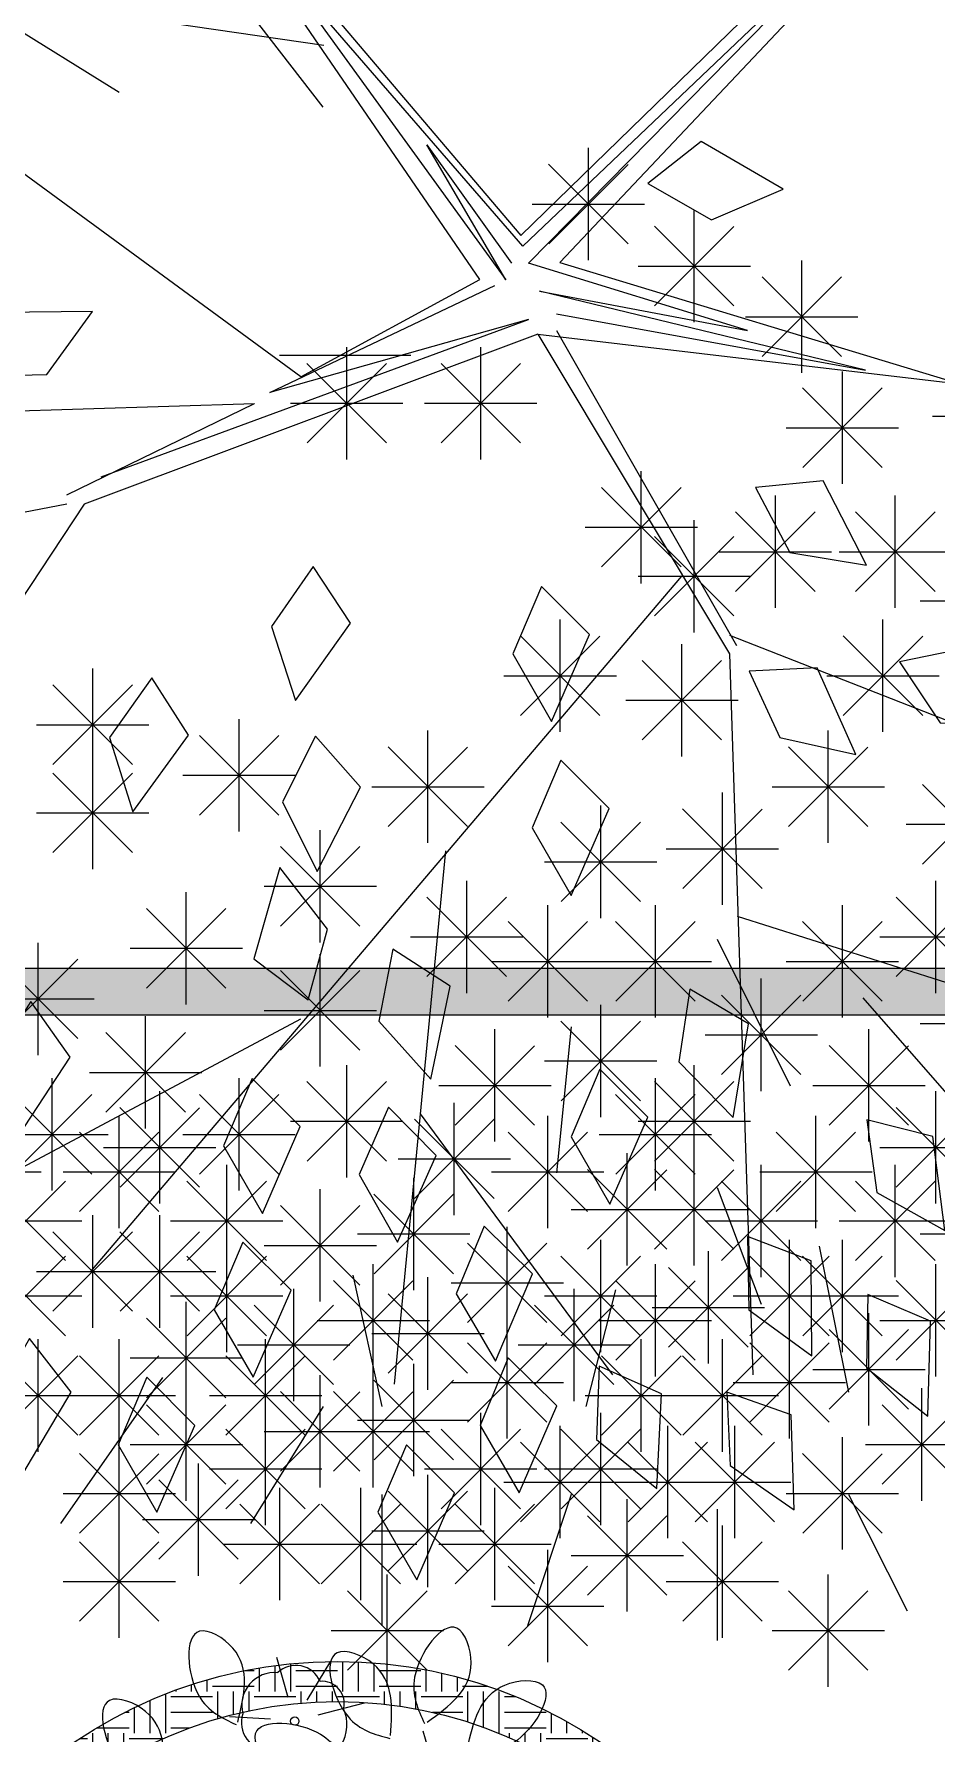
# Model space of a CAD drawing. Header units: metres. Extents: x 1769 to 3632, y 809 to 2652.
# Drawn here: x 2702.437 to 2703.014, y 1802.462 to 1803.548 of the extents above; entities that cross this region are included whole.
import ezdxf

# ---------------------------------------------------------------- set-up
doc = ezdxf.new("R2010")
doc.units = ezdxf.units.M
doc.header["$LTSCALE"] = 10
doc.layers.add('L-PLNT', color=66, linetype='Continuous')
doc.layers.add('L-PLNT-TREE', color=66, linetype='Continuous')

# ---------------------------------------------------------------- blocks, each defined once
blk = doc.blocks.new('A$Cdb7565ea')
at = {"layer": 'L-PLNT'}
h = blk.add_hatch(dxfattribs=at)
h.set_pattern_fill('EARTH', color=34, scale=0.0042)
edge = h.paths.add_edge_path()
edge.add_arc((0.3, 0.3), 0.3, 0, 360)
edge = h.paths.add_edge_path(flags=17)
edge.add_arc((0.3, 0.3), 0.2743, 0, 360)
at = {"layer": 'L-PLNT', "color": 34}
for radius in [0.3, 0.2743]:
    blk.add_circle((0.3, 0.3), radius, dxfattribs=at)
blk = doc.blocks.new('lantana')
at = {"layer": 'L-PLNT', "color": 40}
for p, q in [((1016.0248, 124.584), (1016.0175, 124.6097)), ((1016.0369, 124.5824), (1016.0521, 124.6072)), ((1016.044, 124.573), (1016.0736, 124.5807)), ((1016.0134, 124.5701), (1015.9872, 124.5716)), ((1016.0602, 124.5768), (1016.0602, 124.5768)), ((1016.0602, 124.5768), (1016.0602, 124.5768)), ((1016.1171, 124.542), (1016.1112, 124.5626))]:
    blk.add_line(p, q, dxfattribs=at)
blk.add_circle((1016.029, 124.569), 0.00272, dxfattribs=at)
for centre, radius, start, end in [((1016.0297, 124.5877), 0.0169, 23.3985, 133.3985), ((1016.0162, 124.5789), 0.0211, 84.6808, 194.6808), ((1016.0466, 124.5803), 0.0141, 345.5554, 95.5554), ((1016.0127, 124.568), 0.0178, 161.6569, 271.6569), ((1016.0372, 124.5666), 0.0252, 273.8645, 23.8645)]:
    blk.add_arc(centre, radius, start, end, dxfattribs=at)
at = {"layer": 'L-PLNT', "color": 104, "ltscale": 0.3}
for points in [[(1015.9925, 124.5683), (1015.9895, 124.6155), (1015.9681, 124.6264), (1015.9678, 124.585), (1015.9916, 124.5667)], [(1016.1137, 124.5683), (1016.1419, 124.6062), (1016.1326, 124.6284), (1016.1057, 124.597), (1016.112, 124.5675)], [(1016.0903, 124.5597), (1016.0791, 124.6056), (1016.0561, 124.6126), (1016.0631, 124.5718), (1016.0898, 124.5579)], [(1016.1394, 124.5513), (1016.1633, 124.592), (1016.1874, 124.5921), (1016.169, 124.5551), (1016.1394, 124.5494)], [(1015.9448, 124.5293), (1015.9336, 124.5752), (1015.9106, 124.5822), (1015.9176, 124.5414), (1015.9443, 124.5275)], [(1016.0617, 124.5358), (1016.0146, 124.5395), (1016.004, 124.5611), (1016.0454, 124.5607), (1016.0634, 124.5366)]]:
    blk.add_spline(points, degree=3, dxfattribs=at)
blk = doc.blocks.new('A$C6f957e21')
at = {"layer": 'L-PLNT'}
h = blk.add_hatch(dxfattribs=at)
h.set_pattern_fill('DASH', color=34, scale=0.003)
h.paths.add_polyline_path([(0, 1), (1, 1), (1, 0), (0, 0)])
h.paths.add_polyline_path([(0.97, 0.03), (0.03, 0.03), (0.03, 0.97), (0.97, 0.97)], flags=16)
at = {"layer": 'L-PLNT', "color": 34}
for points in [[(0, 1), (1, 1), (1, 0), (0, 0)], [(0.97, 0.03), (0.03, 0.03), (0.03, 0.97), (0.97, 0.97)]]:
    blk.add_lwpolyline(points, close=True, dxfattribs=at)
blk = doc.blocks.new('tronco')
at = {"layer": 'L-PLNT-TREE', "color": 44}
for p, q in [((24.775, 2.156), (21.295, 7.227)), ((21.295, 7.227), (25.21, 2.622)), ((25.21, 2.622), (28.917, 6.232)), ((28.993, 6.093), (25.23, 2.51)), ((25.29, 2.329), (28.993, 6.093)), ((25.624, 2.338), (29.173, 6.094)), ((23.117, 4.642), (14.252, 5.934)), ((25.23, 2.51), (22.541, 5.614)), ((22.541, 5.614), (25.049, 2.152)), ((22.87, 1.122), (18.063, 4.642)), ((25.049, 2.152), (24.212, 3.585)), ((24.212, 3.585), (25.109, 2.329)), ((27.617, 1.613), (25.29, 2.329)), ((25.624, 2.338), (29.829, 1.062)), ((22.541, 0.956), (24.932, 2.092)), ((22.87, 1.122), (24.775, 2.156)), ((25.407, 2.031), (27.617, 1.613)), ((28.873, 1.194), (25.407, 2.031)), ((20.75, 0.059), (25.29, 1.733)), ((25.29, 1.733), (22.541, 0.956)), ((25.588, 1.79), (28.873, 1.194)), ((25.391, 1.575), (20.568, -0.231)), ((25.391, 1.575), (27.426, -1.821)), ((25.391, 1.575), (29.746, 1.062)), ((25.588, 1.613), (27.5, -1.732)), ((13.506, 0.565), (22.38, 0.838)), ((20.383, -0.131), (22.38, 0.838)), ((20.383, -0.23), (14.169, -1.424)), ((20.568, -0.231), (16.82, -5.898)), ((26.916, -0.993), (20.632, -8.383)), ((27.426, -1.622), (35.049, -4.605)), ((27.426, -1.821), (27.675, -9.477)), ((24.408, -3.911), (23.863, -9.577)), ((27.509, -4.605), (33.143, -6.395)), ((22.869, -5.699), (19.14, -7.687)), ((24.139, -6.705), (26.183, -9.477))]:
    blk.add_line(p, q, dxfattribs=at)
blk = doc.blocks.new('hojas')
at = {"layer": 'L-PLNT-TREE', "color": 60}
for p, q in [((-16.952, 5.5102), (-16.952, 6.1444)), ((-16.2477, 5.4401), (-16.0374, 6.0743)), ((-15.333, 5.4401), (-15.333, 6.0743)), ((-17.5862, 5.4401), (-17.8698, 6.0011)), ((-15.0495, 5.0162), (-14.6989, 5.5803)), ((-14.2751, 4.876), (-13.7811, 5.5803)), ((-16.4612, 4.4522), (-16.3179, 5.0162)), ((-15.1928, 4.382), (-15.333, 5.0162)), ((-17.446, 4.2418), (-17.5862, 4.9461)), ((-16.952, 3.9582), (-17.1655, 4.5223)), ((-16.2477, 3.1838), (-16.1776, 3.8881)), ((-17.6563, 3.0435), (-18.1503, 3.6076)), ((-16.952, 2.76), (-17.3057, 3.4673)), ((-15.4733, -0.0574), (-14.8391, -0.0574)), ((-15.0495, -1.2556), (-14.5586, -1.8898)), ((-14.0647, -1.3258), (-13.5006, -1.6764))]:
    blk.add_line(p, q, dxfattribs=at)
blk = doc.blocks.new('hojas3')
at = {"layer": 'L-PLNT-TREE', "color": 60}
for p, q in [((-19.7862, 3.0154), (-19.7862, 2.473)), ((-20.3848, 2.8195), (-20.3848, 2.2771)), ((-20.0225, 2.8195), (-20.0225, 2.2771)), ((-20.8653, 2.7599), (-20.8653, 2.2174)), ((-20.5766, 2.3565), (-20.1928, 2.7403)), ((-20.5766, 2.74), (-20.1931, 2.3565)), ((-20.2143, 2.3565), (-19.8305, 2.7403)), ((-20.2143, 2.74), (-19.8307, 2.3565)), ((-18.9513, 2.7599), (-18.9513, 2.2174)), ((-21.0571, 2.2969), (-20.6733, 2.6807)), ((-21.0571, 2.6804), (-20.6736, 2.2969)), ((-19.605, 2.6917), (-19.605, 2.1493)), ((-19.143, 2.2969), (-18.7592, 2.6807)), ((-19.143, 2.6804), (-18.7595, 2.2969)), ((-19.7968, 2.2287), (-19.413, 2.6126)), ((-19.7968, 2.6123), (-19.4133, 2.2287)), ((-21.1365, 2.4886), (-20.5941, 2.4886)), ((-20.2667, 2.4958), (-20.2667, 1.9534)), ((-19.2225, 2.4886), (-18.6801, 2.4886)), ((-18.0533, 2.4958), (-18.0533, 1.9534)), ((-17.628, 2.4958), (-17.628, 1.9534)), ((-20.4585, 2.0328), (-20.0746, 2.4166)), ((-20.4585, 2.4164), (-20.0749, 2.0328)), ((-19.8763, 2.4205), (-19.3338, 2.4205)), ((-18.2451, 2.0328), (-17.8612, 2.4166)), ((-18.2451, 2.4164), (-17.8615, 2.0328)), ((-17.8197, 2.0328), (-17.4359, 2.4166)), ((-17.8197, 2.4164), (-17.4362, 2.0328)), ((-21.3379, 2.368), (-21.3379, 1.8256)), ((-20.8653, 2.368), (-20.8653, 1.8256)), ((-19.7862, 2.368), (-19.7862, 1.8256)), ((-21.0571, 1.905), (-20.6733, 2.2889)), ((-21.0571, 2.2886), (-20.6736, 1.905)), ((-20.5379, 2.2246), (-19.9955, 2.2246)), ((-19.978, 1.905), (-19.5941, 2.2889)), ((-19.978, 2.2886), (-19.5944, 1.905)), ((-19.3057, 2.2403), (-19.3057, 1.6978)), ((-18.3245, 2.2246), (-17.7821, 2.2246)), ((-17.8992, 2.2246), (-17.3567, 2.2246)), ((-20.2667, 2.1721), (-20.2667, 1.6297)), ((-19.6681, 2.1721), (-19.6681, 1.6297)), ((-19.4975, 1.7773), (-19.1137, 2.1611)), ((-19.4975, 2.1608), (-19.1139, 1.7773)), ((-21.1365, 2.0968), (-20.5941, 2.0968)), ((-20.4585, 2.0927), (-20.0749, 1.7091)), ((-20.0574, 2.0968), (-19.515, 2.0968)), ((-19.8598, 1.7091), (-19.476, 2.093)), ((-19.8598, 2.0927), (-19.4763, 1.7091)), ((-19.5769, 1.9691), (-19.0345, 1.9691)), ((-18.7071, 2.0444), (-18.7071, 1.5019)), ((-20.5379, 1.9009), (-19.9955, 1.9009)), ((-19.9393, 1.9009), (-19.3968, 1.9009)), ((-18.8989, 1.5814), (-18.515, 1.9652)), ((-18.8989, 1.9649), (-18.5153, 1.5814)), ((-20.0225, 1.8484), (-20.0225, 1.306)), ((-21.3729, 1.7731), (-20.8304, 1.7731)), ((-20.9554, 1.7731), (-20.413, 1.7731)), ((-20.2143, 1.3855), (-19.8305, 1.7693)), ((-20.2143, 1.769), (-19.8307, 1.3855)), ((-19.605, 1.7888), (-19.605, 1.2464)), ((-18.9783, 1.7731), (-18.4359, 1.7731)), ((-17.8721, 1.7888), (-17.8721, 1.2464)), ((-19.7968, 1.3258), (-19.413, 1.7097)), ((-19.7968, 1.7094), (-19.4133, 1.3258)), ((-18.0639, 1.3258), (-17.6801, 1.7097)), ((-18.0639, 1.7094), (-17.6804, 1.3258)), ((-20.2937, 1.5772), (-19.7513, 1.5772)), ((-19.8763, 1.5176), (-19.3338, 1.5176)), ((-18.1434, 1.5176), (-17.6009, 1.5176)), ((-20.1407, 1.397), (-20.1407, 0.8546)), ((-19.0064, 1.397), (-19.0064, 0.8546)), ((-18.4078, 1.397), (-18.4078, 0.8546)), ((-19.1982, 0.934), (-18.8143, 1.3178)), ((-19.1982, 1.3176), (-18.8146, 0.934)), ((-18.5995, 0.934), (-18.2157, 1.3178)), ((-18.5995, 1.3176), (-18.216, 0.934)), ((-19.542, 1.2692), (-19.542, 0.7268)), ((-16.0762, 1.2692), (-16.0762, 0.7268)), ((-19.7338, 0.8062), (-19.35, 1.1901)), ((-19.7338, 1.1898), (-19.3503, 0.8062)), ((-16.268, 0.8062), (-15.8842, 1.1901)), ((-16.268, 1.1898), (-15.8845, 0.8062)), ((-19.2776, 1.1258), (-18.7352, 1.1258)), ((-18.679, 1.1258), (-18.1366, 1.1258)), ((-19.8132, 0.998), (-19.2708, 0.998)), ((-16.3474, 0.998), (-15.805, 0.998)), ((-20.0855, 0.9455), (-20.0855, 0.4031)), ((-20.2773, 0.4826), (-19.8935, 0.8664)), ((-20.2773, 0.8661), (-19.8938, 0.4826)), ((-17.9273, 0.8774), (-17.9273, 0.335)), ((-19.7232, 0.7496), (-19.7232, 0.2072)), ((-18.1191, 0.4144), (-17.7352, 0.7982)), ((-18.1191, 0.798), (-17.7355, 0.4144)), ((-19.915, 0.2866), (-19.5311, 0.6705)), ((-19.915, 0.6702), (-19.5314, 0.2866)), ((-18.6519, 0.69), (-18.6519, 0.1476)), ((-18.8437, 0.227), (-18.4599, 0.6109)), ((-18.8437, 0.6106), (-18.4602, 0.227)), ((-18.1985, 0.6062), (-17.6561, 0.6062)), ((-16.0762, 0.6219), (-16.0762, 0.0794)), ((-19.3687, 0.5537), (-19.3687, 0.0113)), ((-16.268, 0.1589), (-15.8842, 0.5427)), ((-16.268, 0.5424), (-15.8845, 0.1589)), ((-19.9944, 0.4784), (-19.452, 0.4784)), ((-19.5605, 0.0907), (-19.1767, 0.4746)), ((-19.5605, 0.4743), (-19.177, 0.0907)), ((-18.9232, 0.4188), (-18.3807, 0.4188)), ((-16.3474, 0.3507), (-15.805, 0.3507)), ((-19.7862, 0.2982), (-19.7862, -0.2442)), ((-19.64, 0.2825), (-19.0975, 0.2825)), ((-18.7701, 0.2982), (-18.7701, -0.2442)), ((-19.978, -0.1648), (-19.5941, 0.219)), ((-19.978, 0.2187), (-19.5944, -0.1648)), ((-18.9619, -0.1648), (-18.578, 0.219)), ((-18.9619, 0.2187), (-18.5783, -0.1648)), ((-17.3917, 0.2386), (-17.3917, -0.3039)), ((-17.5834, -0.2244), (-17.1996, 0.1594)), ((-17.5834, 0.1591), (-17.1999, -0.2244)), ((-15.1153, 0.1023), (-15.1153, -0.4402)), ((-20.0574, 0.027), (-19.515, 0.027)), ((-19.2506, 0.0426), (-19.2506, -0.4998)), ((-19.0413, 0.027), (-18.4989, 0.027)), ((-18.2896, 0.0426), (-18.2896, -0.4998)), ((-15.307, -0.3607), (-14.9232, 0.0231)), ((-15.307, 0.0228), (-14.9235, -0.3607)), ((-19.4424, -0.4203), (-19.0585, -0.0365)), ((-19.4424, -0.0368), (-19.0588, -0.4203)), ((-18.4814, -0.4203), (-18.0976, -0.0365)), ((-18.4814, -0.0368), (-18.0978, -0.4203)), ((-17.6629, -0.0327), (-17.1204, -0.0327)), ((-19.9674, -0.0851), (-19.9674, -0.6275)), ((-16.6749, -0.1533), (-16.6749, -0.6957)), ((-20.1592, -0.5481), (-19.7753, -0.1643)), ((-20.1592, -0.1646), (-19.7756, -0.5481)), ((-19.605, -0.2214), (-19.605, -0.7638)), ((-19.5218, -0.2286), (-18.9794, -0.2286)), ((-18.7701, -0.2214), (-18.7701, -0.7638)), ((-18.5608, -0.2286), (-18.0184, -0.2286)), ((-16.8666, -0.6163), (-16.4828, -0.2324)), ((-16.8666, -0.2327), (-16.4831, -0.6163)), ((-15.3865, -0.1689), (-14.844, -0.1689)), ((-19.7968, -0.6844), (-19.413, -0.3006)), ((-19.7968, -0.3008), (-19.4133, -0.6844)), ((-18.9619, -0.6844), (-18.578, -0.3006)), ((-18.9619, -0.3008), (-18.5783, -0.6844)), ((-20.2386, -0.3563), (-19.6962, -0.3563)), ((-19.9674, -0.4088), (-19.9674, -0.9512)), ((-19.542, -0.4088), (-19.542, -0.9512)), ((-17.5098, -0.3492), (-17.5098, -0.8916)), ((-16.9112, -0.4088), (-16.9112, -0.9512)), ((-15.4146, -0.4088), (-15.4146, -0.9512)), ((-20.1592, -0.8718), (-19.7753, -0.488)), ((-20.1592, -0.4882), (-19.7756, -0.8718)), ((-19.7338, -0.8718), (-19.35, -0.488)), ((-19.7338, -0.4882), (-19.3503, -0.8718)), ((-17.7016, -0.8122), (-17.3177, -0.4283)), ((-17.7016, -0.4286), (-17.318, -0.8122)), ((-17.1029, -0.8718), (-16.7191, -0.488)), ((-17.1029, -0.4882), (-16.7194, -0.8718)), ((-16.9461, -0.4245), (-16.4037, -0.4245)), ((-15.6064, -0.8718), (-15.2225, -0.488)), ((-15.6064, -0.4882), (-15.2228, -0.8718)), ((-19.8763, -0.4926), (-19.3338, -0.4926)), ((-19.0413, -0.4926), (-18.4989, -0.4926)), ((-18.2266, -0.5451), (-18.2266, -1.0875)), ((-18.4184, -1.0081), (-18.0345, -0.6242)), ((-18.4184, -0.6245), (-18.0348, -1.0081)), ((-17.781, -0.6204), (-17.2386, -0.6204)), ((-20.2386, -0.68), (-19.6962, -0.68)), ((-19.8132, -0.68), (-19.2708, -0.68)), ((-17.1824, -0.68), (-16.64, -0.68)), ((-15.6858, -0.68), (-15.1434, -0.68)), ((-18.4978, -0.8163), (-17.9554, -0.8163)), ((-16.793, -0.8006), (-16.793, -1.343)), ((-16.9848, -1.2636), (-16.601, -0.8798)), ((-16.9848, -0.8801), (-16.6012, -1.2636)), ((-15.6588, -0.9284), (-15.6588, -1.4708)), ((-17.9273, -1.0562), (-17.9273, -1.5986)), ((-15.8505, -1.3914), (-15.4667, -1.0075)), ((-15.8505, -1.0078), (-15.467, -1.3914)), ((-18.7701, -1.1243), (-18.7701, -1.6667)), ((-18.1191, -1.5191), (-17.7352, -1.1353)), ((-18.1191, -1.1356), (-17.7355, -1.5191)), ((-17.0642, -1.0718), (-16.5218, -1.0718)), ((-16.1944, -1.1243), (-16.1944, -1.6667)), ((-18.9619, -1.5873), (-18.578, -1.2035)), ((-18.9619, -1.2037), (-18.5783, -1.5873)), ((-16.3862, -1.5873), (-16.0023, -1.2035)), ((-16.3862, -1.2037), (-16.0026, -1.5873)), ((-15.93, -1.1996), (-15.3875, -1.1996)), ((-18.1985, -1.3274), (-17.6561, -1.3274)), ((-17.3917, -1.3202), (-17.3917, -1.8626)), ((-16.793, -1.3798), (-16.793, -1.9223)), ((-19.0413, -1.3955), (-18.4989, -1.3955)), ((-17.5834, -1.7832), (-17.1996, -1.3994)), ((-17.5834, -1.3996), (-17.1999, -1.7832)), ((-16.9848, -1.8428), (-16.601, -1.459)), ((-16.9848, -1.4593), (-16.6012, -1.8428)), ((-16.4656, -1.3955), (-15.9232, -1.3955)), ((-17.6629, -1.5914), (-17.1204, -1.5914)), ((-18.8437, -2.0387), (-18.4599, -1.6549)), ((-18.8437, -1.6552), (-18.4602, -2.0387)), ((-17.0642, -1.6511), (-16.5218, -1.6511)), ((-17.0293, -1.7717), (-17.0293, -2.3141)), ((-18.9232, -1.847), (-18.3807, -1.847)), ((-16.1392, -1.8313), (-16.1392, -2.3737))]:
    blk.add_line(p, q, dxfattribs=at)
at = {"layer": 'L-PLNT-TREE', "color": 68}
for p, q in [((-21.7633, 2.368), (-21.7633, 1.8256)), ((-21.9551, 1.905), (-21.5712, 2.2889)), ((-21.9551, 2.2886), (-21.5715, 1.905)), ((-21.5297, 1.905), (-21.1459, 2.2889)), ((-21.5297, 2.2886), (-21.1462, 1.905)), ((-22.0345, 2.0968), (-21.4921, 2.0968)), ((-21.6092, 2.0968), (-21.0667, 2.0968)), ((-20.4585, 1.7091), (-20.0746, 2.093)), ((-21.464, 1.9847), (-21.464, 1.4423)), ((-21.1016, 2.0444), (-21.1016, 1.5019)), ((-20.6842, 2.0444), (-20.6842, 1.5019)), ((-21.6557, 1.5217), (-21.2719, 1.9056)), ((-21.6557, 1.9053), (-21.2722, 1.5217)), ((-21.2934, 1.5814), (-20.9096, 1.9652)), ((-21.2934, 1.9649), (-20.9099, 1.5814)), ((-20.8759, 1.5814), (-20.4921, 1.9652)), ((-20.8759, 1.9649), (-20.4924, 1.5814)), ((-20.3848, 1.8484), (-20.3848, 1.306)), ((-20.5766, 1.3855), (-20.1928, 1.7693)), ((-20.5766, 1.769), (-20.1931, 1.3855)), ((-21.7352, 1.7135), (-21.1928, 1.7135)), ((-21.2198, 1.661), (-21.2198, 1.1186)), ((-20.8653, 1.661), (-20.8653, 1.1186)), ((-21.5821, 1.5929), (-21.5821, 1.0505)), ((-21.4116, 1.1981), (-21.0277, 1.5819)), ((-21.4116, 1.5816), (-21.028, 1.1981)), ((-21.0571, 1.1981), (-20.6733, 1.5819)), ((-21.0571, 1.5816), (-20.6736, 1.1981)), ((-20.6561, 1.5772), (-20.1136, 1.5772)), ((-21.7739, 1.1299), (-21.3901, 1.5138)), ((-21.7739, 1.5135), (-21.3903, 1.1299)), ((-20.6212, 1.5248), (-20.6212, 0.9823)), ((-21.0386, 1.397), (-21.0386, 0.8546)), ((-20.8129, 1.0618), (-20.4291, 1.4456)), ((-20.8129, 1.4453), (-20.4294, 1.0618)), ((-21.8533, 1.3217), (-21.3109, 1.3217)), ((-21.491, 1.3898), (-20.9486, 1.3898)), ((-21.2304, 0.934), (-20.8466, 1.3178)), ((-21.2304, 1.3176), (-20.8468, 0.934)), ((-21.1365, 1.3898), (-20.5941, 1.3898)), ((-20.3324, 0.934), (-19.9486, 1.3178)), ((-20.3324, 1.3176), (-19.9489, 0.934)), ((-20.8924, 1.2535), (-20.3499, 1.2535)), ((-21.5821, 1.2011), (-21.5821, 0.6587)), ((-21.9996, 1.0733), (-21.9996, 0.5309)), ((-21.7739, 0.7381), (-21.3901, 1.1219)), ((-21.7739, 1.1216), (-21.3903, 0.7381)), ((-21.3098, 1.1258), (-20.7674, 1.1258)), ((-21.0386, 1.1415), (-21.0386, 0.599)), ((-20.503, 1.1415), (-20.503, 0.599)), ((-20.4119, 1.1258), (-19.8695, 1.1258)), ((-22.1914, 0.6103), (-21.8075, 0.9942)), ((-22.1914, 0.9939), (-21.8078, 0.6103)), ((-21.2304, 0.6785), (-20.8466, 1.0623)), ((-21.2304, 1.062), (-20.8468, 0.6785)), ((-20.6948, 0.6785), (-20.3109, 1.0623)), ((-20.6948, 1.062), (-20.3112, 0.6785)), ((-21.8533, 0.9299), (-21.3109, 0.9299)), ((-20.9835, 0.9455), (-20.9835, 0.4031)), ((-21.5191, 0.8774), (-21.5191, 0.335)), ((-21.3098, 0.8702), (-20.7674, 0.8702)), ((-21.1753, 0.4826), (-20.7914, 0.8664)), ((-21.1753, 0.8661), (-20.7917, 0.4826)), ((-20.7742, 0.8702), (-20.2318, 0.8702)), ((-20.566, 0.8774), (-20.566, 0.335)), ((-22.2708, 0.8021), (-21.7284, 0.8021)), ((-21.7109, 0.4144), (-21.327, 0.7982)), ((-21.7109, 0.798), (-21.3273, 0.4144)), ((-20.7578, 0.4144), (-20.374, 0.7982)), ((-20.7578, 0.798), (-20.3742, 0.4144)), ((-21.2547, 0.6743), (-20.7123, 0.6743)), ((-20.3567, 0.6743), (-19.8143, 0.6743)), ((-21.7903, 0.6062), (-21.2479, 0.6062)), ((-21.2198, 0.6219), (-21.2198, 0.0794)), ((-20.8372, 0.6062), (-20.2948, 0.6062)), ((-21.5821, 0.5537), (-21.5821, 0.0113)), ((-21.4116, 0.1589), (-21.0277, 0.5427)), ((-21.4116, 0.5424), (-21.028, 0.1589)), ((-20.8023, 0.4941), (-20.8023, -0.0483)), ((-20.3218, 0.4941), (-20.3218, -0.0483)), ((-21.7739, 0.0907), (-21.3901, 0.4746)), ((-21.7739, 0.4743), (-21.3903, 0.0907)), ((-20.9941, 0.0311), (-20.6103, 0.4149)), ((-20.9941, 0.4147), (-20.6105, 0.0311)), ((-20.5136, 0.0311), (-20.1298, 0.4149)), ((-20.5136, 0.4147), (-20.1301, 0.0311)), ((-21.491, 0.3507), (-20.9486, 0.3507)), ((-21.8814, 0.2982), (-21.8814, -0.2442)), ((-21.8533, 0.2825), (-21.3109, 0.2825)), ((-22.0732, -0.1648), (-21.6894, 0.219)), ((-22.0732, 0.2187), (-21.6897, -0.1648)), ((-21.2828, 0.2386), (-21.2828, -0.3039)), ((-21.0735, 0.2229), (-20.5311, 0.2229)), ((-20.6212, 0.1704), (-20.6212, -0.372)), ((-20.593, 0.2229), (-20.0506, 0.2229)), ((-21.4746, -0.2244), (-21.0907, 0.1594)), ((-21.4746, 0.1591), (-21.091, -0.2244)), ((-20.8129, -0.2926), (-20.4291, 0.0913)), ((-20.8129, 0.091), (-20.4294, -0.2926)), ((-22.1527, 0.027), (-21.6102, 0.027)), ((-21.2198, 0.0426), (-21.2198, -0.4998)), ((-20.3848, 0.0426), (-20.3848, -0.4998)), ((-21.554, -0.0327), (-21.0116, -0.0327)), ((-21.4116, -0.4203), (-21.0277, -0.0365)), ((-21.4116, -0.0368), (-21.028, -0.4203)), ((-20.5766, -0.4203), (-20.1928, -0.0365)), ((-20.5766, -0.0368), (-20.1931, -0.4203)), ((-21.6373, -0.0851), (-21.6373, -0.6275)), ((-20.8924, -0.1008), (-20.3499, -0.1008)), ((-20.8653, -0.1533), (-20.8653, -0.6957)), ((-21.829, -0.5481), (-21.4452, -0.1643)), ((-21.829, -0.1646), (-21.4455, -0.5481)), ((-21.491, -0.2286), (-20.9486, -0.2286)), ((-21.0571, -0.6163), (-20.6733, -0.2324)), ((-21.0571, -0.2327), (-20.6736, -0.6163)), ((-20.6561, -0.2286), (-20.1136, -0.2286)), ((-20.503, -0.2214), (-20.503, -0.7638)), ((-21.2828, -0.281), (-21.2828, -0.8235)), ((-20.6948, -0.6844), (-20.3109, -0.3006)), ((-20.6948, -0.3008), (-20.3112, -0.6844)), ((-21.9085, -0.3563), (-21.366, -0.3563)), ((-21.4746, -0.744), (-21.0907, -0.3602)), ((-21.4746, -0.3605), (-21.091, -0.744)), ((-21.1365, -0.4245), (-20.5941, -0.4245)), ((-20.44, -0.4769), (-20.44, -1.0194)), ((-21.7633, -0.5451), (-21.7633, -1.0875)), ((-21.554, -0.5522), (-21.0116, -0.5522)), ((-20.8653, -0.5451), (-20.8653, -1.0875)), ((-20.7742, -0.4926), (-20.2318, -0.4926)), ((-20.6318, -0.9399), (-20.2479, -0.5561)), ((-20.6318, -0.5564), (-20.2482, -0.9399)), ((-21.9551, -1.0081), (-21.5712, -0.6242)), ((-21.9551, -0.6245), (-21.5715, -1.0081)), ((-21.2828, -0.6047), (-21.2828, -1.1471)), ((-21.0571, -1.0081), (-20.6733, -0.6242)), ((-21.0571, -0.6245), (-20.6736, -1.0081)), ((-21.4746, -1.0677), (-21.0907, -0.6839)), ((-21.4746, -0.6841), (-21.091, -1.0677)), ((-20.0225, -0.7325), (-20.0225, -1.2749)), ((-19.1246, -0.7325), (-19.1246, -1.2749)), ((-22.0345, -0.8163), (-21.4921, -0.8163)), ((-21.1365, -0.8163), (-20.5941, -0.8163)), ((-20.7112, -0.7482), (-20.1688, -0.7482)), ((-20.2143, -1.1955), (-19.8305, -0.8116)), ((-20.2143, -0.8119), (-19.8307, -1.1955)), ((-19.3163, -1.1955), (-18.9325, -0.8116)), ((-19.3163, -0.8119), (-18.9328, -1.1955)), ((-21.554, -0.8759), (-21.0116, -0.8759)), ((-20.8023, -0.8688), (-20.8023, -1.4112)), ((-20.3848, -0.8688), (-20.3848, -1.4112)), ((-20.9941, -1.3318), (-20.6103, -0.9479)), ((-20.9941, -0.9482), (-20.6105, -1.3318)), ((-20.5766, -1.3318), (-20.1928, -0.9479)), ((-20.5766, -0.9482), (-20.1931, -1.3318)), ((-21.9996, -1.0562), (-21.9996, -1.5986)), ((-20.2937, -1.0037), (-19.7513, -1.0037)), ((-19.7862, -0.9965), (-19.7862, -1.539)), ((-19.3958, -1.0037), (-18.8533, -1.0037)), ((-22.1914, -1.5191), (-21.8075, -1.1353)), ((-22.1914, -1.1356), (-21.8078, -1.5191)), ((-21.3379, -1.1243), (-21.3379, -1.6667)), ((-21.0735, -1.14), (-20.5311, -1.14)), ((-20.6561, -1.14), (-20.1136, -1.14)), ((-20.3848, -1.1243), (-20.3848, -1.6667)), ((-19.978, -1.4595), (-19.5941, -1.0757)), ((-19.978, -1.076), (-19.5944, -1.4595)), ((-21.5297, -1.5873), (-21.1459, -1.2035)), ((-21.5297, -1.2037), (-21.1462, -1.5873)), ((-20.5766, -1.5873), (-20.1928, -1.2035)), ((-20.5766, -1.2037), (-20.1931, -1.5873)), ((-20.7393, -1.2521), (-20.7393, -1.7945)), ((-20.0574, -1.2677), (-19.515, -1.2677)), ((-19.3687, -1.2521), (-19.3687, -1.7945)), ((-22.2708, -1.3274), (-21.7284, -1.3274)), ((-20.9311, -1.7151), (-20.5472, -1.3312)), ((-20.9311, -1.3315), (-20.5475, -1.7151)), ((-20.0225, -1.3798), (-20.0225, -1.9223)), ((-19.5605, -1.7151), (-19.1767, -1.3312)), ((-19.5605, -1.3315), (-19.177, -1.7151)), ((-21.6092, -1.3955), (-21.0667, -1.3955)), ((-20.6561, -1.3955), (-20.1136, -1.3955)), ((-20.2143, -1.8428), (-19.8305, -1.459)), ((-20.2143, -1.4593), (-19.8307, -1.8428)), ((-21.1016, -1.5076), (-21.1016, -2.05)), ((-21.0105, -1.5233), (-20.4681, -1.5233)), ((-19.64, -1.5233), (-19.0975, -1.5233)), ((-21.2934, -1.9706), (-20.9096, -1.5868)), ((-21.2934, -1.587), (-20.9099, -1.9706)), ((-20.503, -1.5757), (-20.503, -2.1182)), ((-19.6681, -1.5757), (-19.6681, -2.1182)), ((-18.6519, -1.5757), (-18.6519, -2.1182)), ((-20.6948, -2.0387), (-20.3109, -1.6549)), ((-20.6948, -1.6552), (-20.3112, -2.0387)), ((-20.2937, -1.6511), (-19.7513, -1.6511)), ((-19.8598, -2.0387), (-19.476, -1.6549)), ((-19.8598, -1.6552), (-19.4763, -2.0387)), ((-18.1084, -1.7035), (-18.1084, -2.2459)), ((-21.3729, -1.7788), (-20.8304, -1.7788)), ((-20.0855, -1.7717), (-20.0855, -2.3141)), ((-19.0694, -1.7717), (-19.0694, -2.3141)), ((-18.3002, -2.1665), (-17.9164, -1.7827)), ((-18.3002, -1.783), (-17.9167, -2.1665)), ((-20.7742, -1.847), (-20.2318, -1.847)), ((-19.9393, -1.847), (-19.3968, -1.847))]:
    blk.add_line(p, q, dxfattribs=at)
blk = doc.blocks.new('hojas2')
at = {"layer": 'L-PLNT-TREE', "color": 60}
for points in [[(-0.2935, -18.3813), (0.0143, -18.5563), (0.3595, -18.4076), (-0.0362, -18.1773)], [(-3.5501, -19.3099), (-3.1961, -19.3028), (-2.9756, -18.9984), (-3.4334, -19.003)], [(-1.9098, -20.2283), (-2.1118, -20.5191), (-1.9948, -20.8763), (-1.7299, -20.5029)], [(-0.8073, -20.3252), (-0.9458, -20.6511), (-0.7584, -20.9769), (-0.5751, -20.5574)]]:
    blk.add_lwpolyline(points, close=True, dxfattribs=at)
at = {"layer": 'L-PLNT-TREE', "color": 68}
for points in [[(0.2264, -19.8477), (0.391, -20.1612), (0.7618, -20.2225), (0.5531, -19.815)], [(0.9215, -20.6896), (1.1184, -20.9839), (1.4937, -21.0054), (1.2429, -20.6224)], [(0.1961, -20.7333), (0.3439, -21.055), (0.711, -21.1357), (0.524, -20.7178)], [(-2.6887, -20.7665), (-2.8942, -21.0548), (-2.7815, -21.4134), (-2.5121, -21.0433)], [(-1.8992, -21.0472), (-2.0573, -21.364), (-1.8903, -21.7007), (-1.6817, -21.2932)], [(-0.7136, -21.1643), (-0.8521, -21.4901), (-0.6647, -21.816), (-0.4814, -21.3965)], [(-1.9345, -22.3205), (-1.8414, -21.9789), (-2.0712, -21.6815), (-2.1959, -22.122)], [(-1.5245, -22.0756), (-1.5923, -22.4231), (-1.3413, -22.7029), (-1.2492, -22.2544)], [(-0.0911, -22.269), (-0.1442, -22.6191), (0.1182, -22.8881), (0.1915, -22.4362)], [(-3.2731, -22.3291), (-3.4643, -22.6271), (-3.3343, -22.9798), (-3.0832, -22.5969)], [(-2.2043, -22.6998), (-2.3428, -23.0257), (-2.1554, -23.3515), (-1.9721, -22.932)], [(-0.5262, -22.655), (-0.6647, -22.9809), (-0.4774, -23.3067), (-0.2941, -22.8872)], [(-1.5462, -22.838), (-1.6874, -23.1627), (-1.5027, -23.49), (-1.316, -23.0721)], [(0.7637, -22.8991), (0.8117, -23.2499), (1.1396, -23.4337), (1.082, -22.9795)], [(-1.0844, -23.4122), (-1.2198, -23.7393), (-1.0294, -24.0634), (-0.8501, -23.6421)], [(-2.2491, -23.49), (-2.3876, -23.8159), (-2.2002, -24.1417), (-2.0169, -23.7222)], [(0.188, -23.463), (0.1945, -23.8169), (0.4986, -24.038), (0.4947, -23.5802)], [(0.7692, -23.7424), (0.7623, -24.0964), (1.0578, -24.3288), (1.0713, -23.8712)], [(-3.2794, -23.9549), (-3.4573, -24.261), (-3.3119, -24.6076), (-3.0779, -24.2141)], [(-0.9676, -24.0486), (-1.104, -24.3753), (-0.9146, -24.7), (-0.734, -24.2793)], [(-0.5282, -24.0878), (-0.5413, -24.4416), (-0.25, -24.6791), (-0.2285, -24.2218)], [(-2.7134, -24.1417), (-2.8519, -24.4676), (-2.6645, -24.7934), (-2.4813, -24.3739)], [(0.088, -24.2137), (0.1032, -24.5675), (0.4126, -24.781), (0.3975, -24.3234)], [(-1.4589, -24.4676), (-1.5974, -24.7934), (-1.4101, -25.1193), (-1.2268, -24.6997)]]:
    blk.add_lwpolyline(points, close=True, dxfattribs=at)
blk = doc.blocks.new('OLIVO NEGRO')
at = {"layer": 'L-PLNT-TREE', "color": 1, "xscale": 0.2002910897621117, "yscale": 0.2002910897621117, "zscale": 0.2002910897621117}
for name, p, rotation in [('hojas3', (147.5546, 247.5058), 90), ('hojas', (144.3175, 244.3206), 180)]:
    blk.add_blockref(name, p, dxfattribs=dict(at, rotation=rotation))
blk.add_blockref('hojas2', (147.7048, 248.1797), dxfattribs=at)
at = {"layer": 'L-PLNT-TREE', "color": 7, "xscale": 0.09101477822706859, "yscale": 0.09101477822706859, "zscale": 0.09101477822706859}
blk.add_blockref('tronco', (145.2287, 244.2092), dxfattribs=at)

msp = doc.modelspace()

# ---------------------------------------------------------------- block references
at = {"layer": 'L-PLNT'}
for name, p in [('A$C6f957e21', (2702.2898, 1802.9209)), ('A$Cdb7565ea', (2702.3309, 1801.9078))]:
    msp.add_blockref(name, p, dxfattribs=at)
at = {"layer": 'L-PLNT', "color": 74}
msp.add_blockref('lantana', (1686.5747, 1677.9007), dxfattribs=at)
at = {"layer": 'L-PLNT-TREE', "xscale": 0.6613854416671248, "yscale": 0.6613854416671248, "zscale": 0.6613854416671248}
msp.add_blockref('OLIVO NEGRO', (2605.1787, 1641.7451), dxfattribs=at)

doc.saveas('drawing.dxf')
